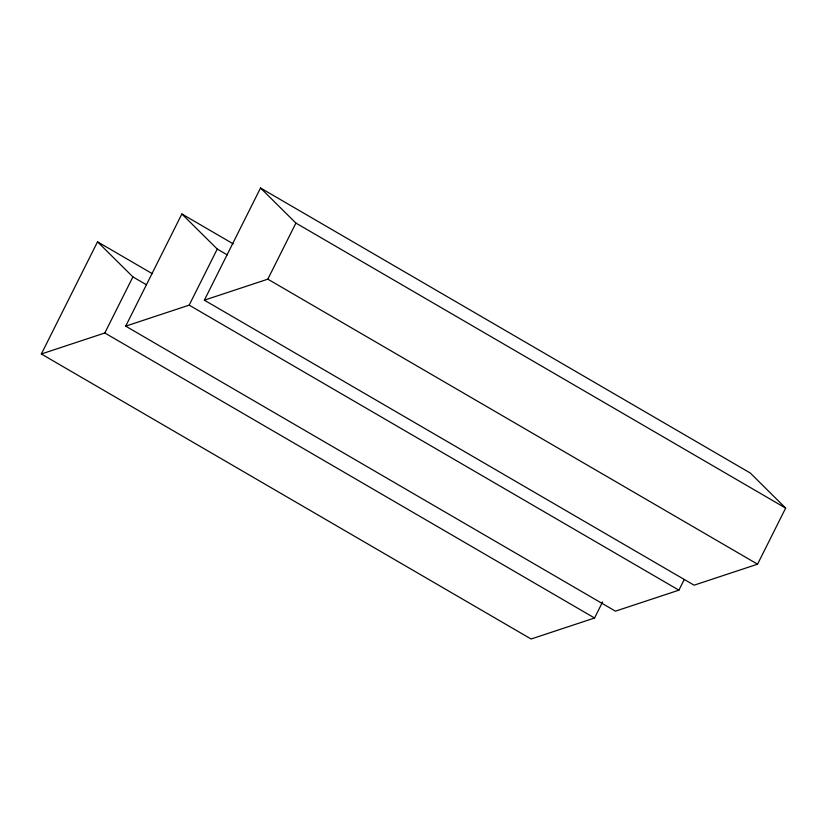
<?xml version="1.0" encoding="UTF-8"?>
<svg xmlns="http://www.w3.org/2000/svg" width="827" height="827" viewBox="0 0 827 827"><rect width="100%" height="100%" fill="white"/><g stroke="black" fill="none" stroke-linecap="round" stroke-linejoin="round"><path stroke-width="1.24" d="M602.583 601.973L594.561 618.007L531.089 639.002L41.35 353.987L97.524 241.815L152.189 273.623M41.35 353.987L104.822 332.981L132.909 276.9L97.524 241.815M684.063 579.861L678.905 590.168L615.433 611.163L125.694 326.148L181.868 213.976L233.183 243.841M125.694 326.148L189.166 305.142L217.253 249.061L181.868 213.976M204.352 300.17L260.526 187.998L750.265 473.013L785.65 508.098L757.563 564.179L694.091 585.185L204.352 300.17L267.824 279.164L295.911 223.083L260.526 187.998M295.911 223.083L785.65 508.098M217.253 249.061L227.291 254.902M267.824 279.164L757.563 564.179M189.166 305.142L678.905 590.168M132.909 276.9L146.296 284.684M104.822 332.981L594.561 618.007"/></g></svg>
